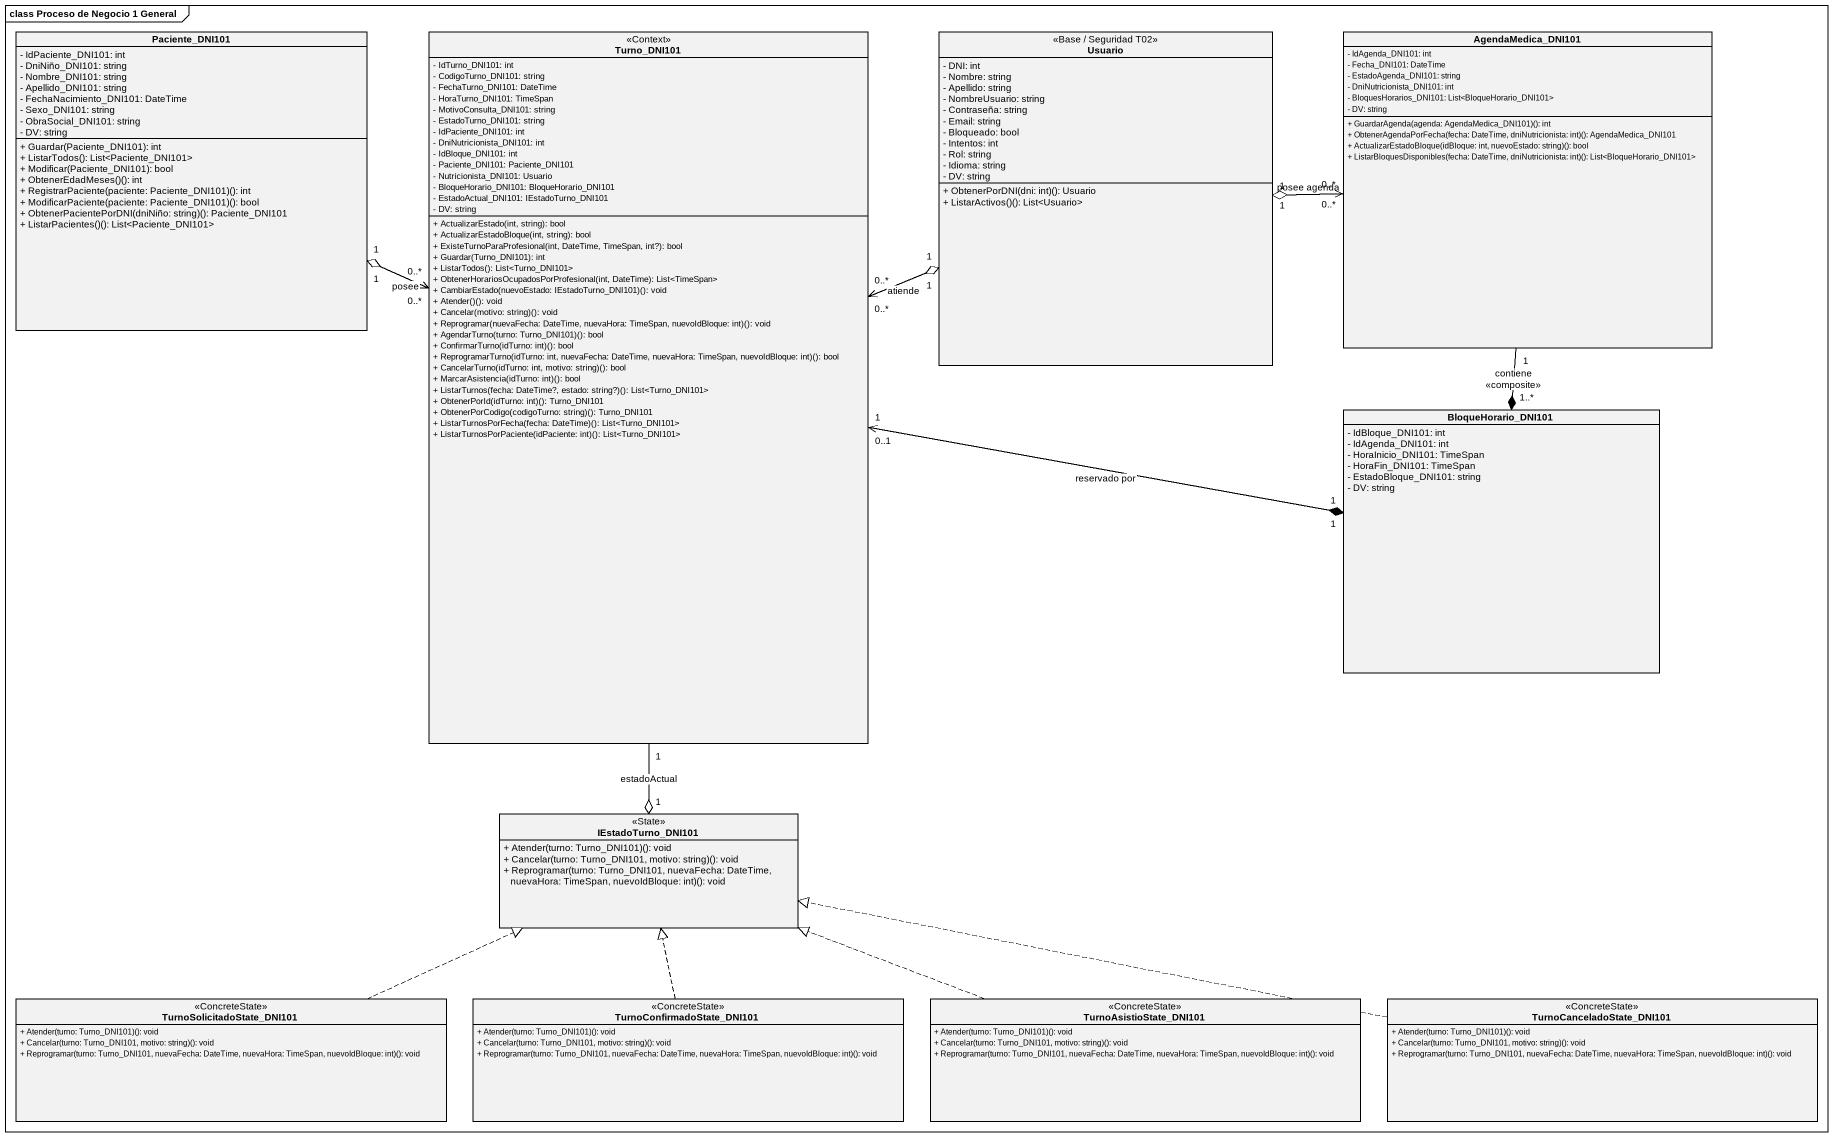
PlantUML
@startuml
mainframe class Proceso de Negocio 1 General
hide circle
hide empty members
skinparam classAttributeIconSize 0
class Paciente_DNI101 {
  - IdPaciente_DNI101: int
  - DniNiño_DNI101: string
  - Nombre_DNI101: string
  - Apellido_DNI101: string
  - FechaNacimiento_DNI101: DateTime
  - Sexo_DNI101: string
  - ObraSocial_DNI101: string
  - DV: string
  + Guardar(Paciente_DNI101): int
  + ListarTodos(): List<Paciente_DNI101>
  + Modificar(Paciente_DNI101): bool
  + ObtenerEdadMeses()(): int
  + RegistrarPaciente(paciente: Paciente_DNI101)(): int
  + ModificarPaciente(paciente: Paciente_DNI101)(): bool
  + ObtenerPacientePorDNI(dniNiño: string)(): Paciente_DNI101
  + ListarPacientes()(): List<Paciente_DNI101>
}
class Turno_DNI101 <<Context>> {
  - IdTurno_DNI101: int
  - CodigoTurno_DNI101: string
  - FechaTurno_DNI101: DateTime
  - HoraTurno_DNI101: TimeSpan
  - MotivoConsulta_DNI101: string
  - EstadoTurno_DNI101: string
  - IdPaciente_DNI101: int
  - DniNutricionista_DNI101: int
  - IdBloque_DNI101: int
  - Paciente_DNI101: Paciente_DNI101
  - Nutricionista_DNI101: Usuario
  - BloqueHorario_DNI101: BloqueHorario_DNI101
  - EstadoActual_DNI101: IEstadoTurno_DNI101
  - DV: string
  + ActualizarEstado(int, string): bool
  + ActualizarEstadoBloque(int, string): bool
  + ExisteTurnoParaProfesional(int, DateTime, TimeSpan, int?): bool
  + Guardar(Turno_DNI101): int
  + ListarTodos(): List<Turno_DNI101>
  + ObtenerHorariosOcupadosPorProfesional(int, DateTime): List<TimeSpan>
  + CambiarEstado(nuevoEstado: IEstadoTurno_DNI101)(): void
  + Atender()(): void
  + Cancelar(motivo: string)(): void
  + Reprogramar(nuevaFecha: DateTime, nuevaHora: TimeSpan, nuevoIdBloque: int)(): void
  + AgendarTurno(turno: Turno_DNI101)(): bool
  + ConfirmarTurno(idTurno: int)(): bool
  + ReprogramarTurno(idTurno: int, nuevaFecha: DateTime, nuevaHora: TimeSpan, nuevoIdBloque: int)(): bool
  + CancelarTurno(idTurno: int, motivo: string)(): bool
  + MarcarAsistencia(idTurno: int)(): bool
  + ListarTurnos(fecha: DateTime?, estado: string?)(): List<Turno_DNI101>
  + ObtenerPorId(idTurno: int)(): Turno_DNI101
  + ObtenerPorCodigo(codigoTurno: string)(): Turno_DNI101
  + ListarTurnosPorFecha(fecha: DateTime)(): List<Turno_DNI101>
  + ListarTurnosPorPaciente(idPaciente: int)(): List<Turno_DNI101>
}
class Usuario <<Base / Seguridad T02>> {
  - DNI: int
  - Nombre: string
  - Apellido: string
  - NombreUsuario: string
  - Contraseña: string
  - Email: string
  - Bloqueado: bool
  - Intentos: int
  - Rol: string
  - Idioma: string
  - DV: string
  + ObtenerPorDNI(dni: int)(): Usuario
  + ListarActivos()(): List<Usuario>
}
class AgendaMedica_DNI101 {
  - IdAgenda_DNI101: int
  - Fecha_DNI101: DateTime
  - EstadoAgenda_DNI101: string
  - DniNutricionista_DNI101: int
  - BloquesHorarios_DNI101: List<BloqueHorario_DNI101>
  - DV: string
  + GuardarAgenda(agenda: AgendaMedica_DNI101)(): int
  + ObtenerAgendaPorFecha(fecha: DateTime, dniNutricionista: int)(): AgendaMedica_DNI101
  + ActualizarEstadoBloque(idBloque: int, nuevoEstado: string)(): bool
  + ListarBloquesDisponibles(fecha: DateTime, dniNutricionista: int)(): List<BloqueHorario_DNI101>
}
class BloqueHorario_DNI101 {
  - IdBloque_DNI101: int
  - IdAgenda_DNI101: int
  - HoraInicio_DNI101: TimeSpan
  - HoraFin_DNI101: TimeSpan
  - EstadoBloque_DNI101: string
  - DV: string
}
interface IEstadoTurno_DNI101 <<State>> {
  + Atender(turno: Turno_DNI101)(): void
  + Cancelar(turno: Turno_DNI101, motivo: string)(): void
  + Reprogramar(turno: Turno_DNI101, nuevaFecha: DateTime, nuevaHora: TimeSpan, nuevoIdBloque: int)(): void
}
class TurnoSolicitadoState_DNI101 <<ConcreteState>> {
  + Atender(turno: Turno_DNI101)(): void
  + Cancelar(turno: Turno_DNI101, motivo: string)(): void
  + Reprogramar(turno: Turno_DNI101, nuevaFecha: DateTime, nuevaHora: TimeSpan, nuevoIdBloque: int)(): void
}
class TurnoConfirmadoState_DNI101 <<ConcreteState>> {
  + Atender(turno: Turno_DNI101)(): void
  + Cancelar(turno: Turno_DNI101, motivo: string)(): void
  + Reprogramar(turno: Turno_DNI101, nuevaFecha: DateTime, nuevaHora: TimeSpan, nuevoIdBloque: int)(): void
}
class TurnoAsistioState_DNI101 <<ConcreteState>> {
  + Atender(turno: Turno_DNI101)(): void
  + Cancelar(turno: Turno_DNI101, motivo: string)(): void
  + Reprogramar(turno: Turno_DNI101, nuevaFecha: DateTime, nuevaHora: TimeSpan, nuevoIdBloque: int)(): void
}
class TurnoCanceladoState_DNI101 <<ConcreteState>> {
  + Atender(turno: Turno_DNI101)(): void
  + Cancelar(turno: Turno_DNI101, motivo: string)(): void
  + Reprogramar(turno: Turno_DNI101, nuevaFecha: DateTime, nuevaHora: TimeSpan, nuevoIdBloque: int)(): void
}
Paciente_DNI101 "1" -right-> "0..*" Turno_DNI101 : posee
Turno_DNI101 "0..*" -left-o "1" Paciente_DNI101
Turno_DNI101 "0..*" -right-o "1" Usuario
Turno_DNI101 "1" -right-* "1" BloqueHorario_DNI101
Turno_DNI101 "1" --o "1" IEstadoTurno_DNI101 : estadoActual
Usuario "1" -left-> "0..*" Turno_DNI101 : atiende
Usuario "1" -right-> "0..*" AgendaMedica_DNI101 : posee agenda
AgendaMedica_DNI101 "0..*" -left-o "1" Usuario
AgendaMedica_DNI101 "1" --* "1..*" BloqueHorario_DNI101 : contiene\n<<composite>>
BloqueHorario_DNI101 "1" -left-> "0..1" Turno_DNI101 : reservado por
TurnoSolicitadoState_DNI101 .right.|> IEstadoTurno_DNI101
TurnoConfirmadoState_DNI101 .up.|> IEstadoTurno_DNI101
TurnoAsistioState_DNI101 .left.|> IEstadoTurno_DNI101
TurnoCanceladoState_DNI101 .left.|> IEstadoTurno_DNI101
@enduml
